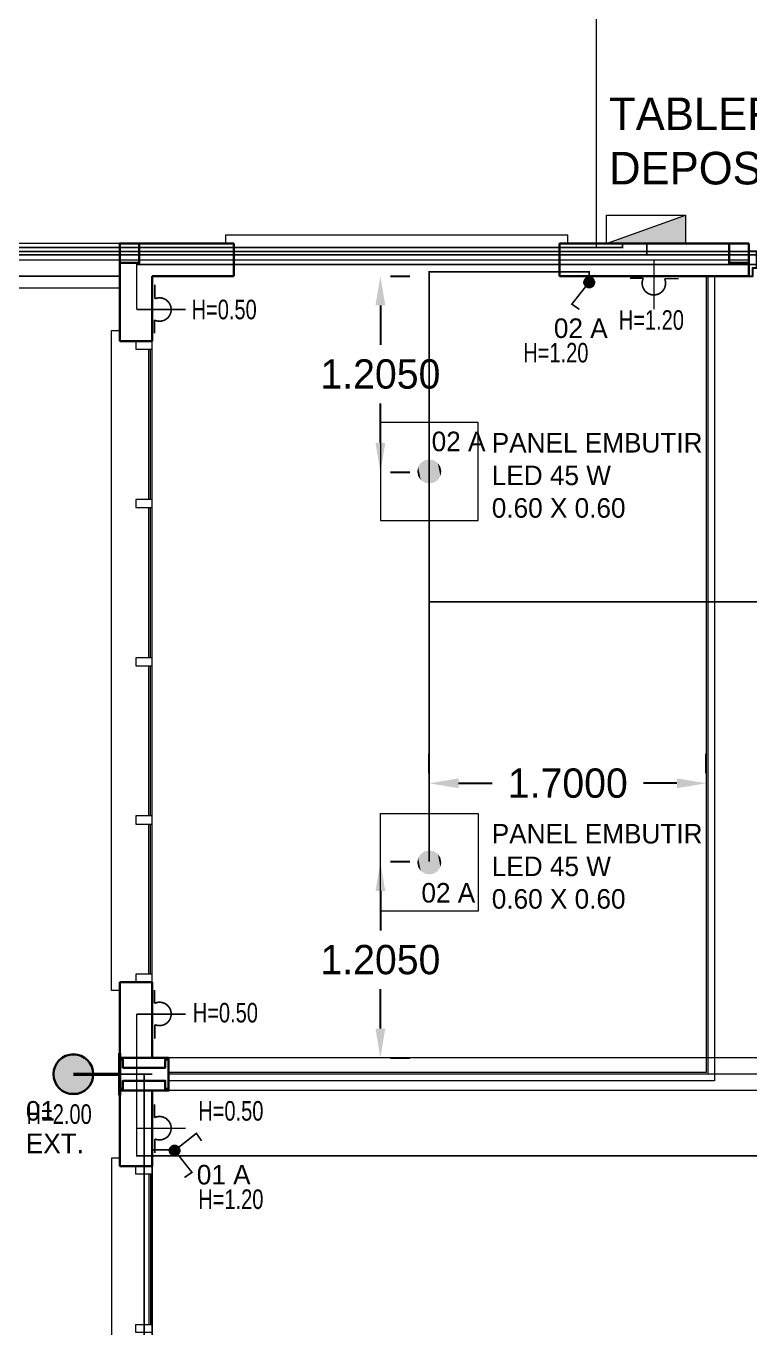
# Model space of a CAD drawing. Header units: millimetres. Extents: x 1972 to 5740, y 370 to 952.
# Drawn here: x 2705.89 to 2710.33, y 647.57 to 655.56 of the extents above; entities that cross this region are included whole.
import ezdxf

# ---------------------------------------------------------------- set-up
doc = ezdxf.new("R2010")
doc.units = ezdxf.units.MM
doc.header["$LTSCALE"] = 15
doc.linetypes.add('ACAD_ISO02W100', pattern=[15, 12, -3])
for name, color, linetype, lineweight in [('1 CIRCUITO  A  PB EXT', 11, 'Continuous', 30), ('1 CIRCUITO  D  INTERNO', 11, 'Continuous', 30), ('1 CIRCUITO T C', 11, 'Continuous', 30), ('1 ELECTRICIDAD', 11, 'Continuous', 9), ('ABERTURAS', 2, 'Continuous', 25), ('COTA', 5, 'Continuous', 20), ('cotas ROJAS', 5, 'Continuous', 13), ('MUROS', 1, 'Continuous', 30), ('SOMBRAS', 95, 'Continuous', 18)]:
    doc.layers.add(name, color=color, linetype=linetype, lineweight=lineweight)
doc.styles.add('texto', font='swisscl.ttf', dxfattribs={"height": 0.18})
doc.dimstyles.get("Standard").update_dxf_attribs({"dimtxt": 0.18, "dimasz": 0.18, "dimexe": 0.18, "dimexo": 0.0625, "dimgap": 0.09, "dimtad": 0, "dimtih": 1, "dimtoh": 1, "dimdec": 4, "dimzin": 0, "dimdsep": 46, "dimtxsty": 'Standard', "dimcen": 0.09, "dimadec": 0, "dimazin": 0, "dimtfac": 1, "dimtdec": 4, "dimtofl": 0, "dimtmove": 0, "dimatfit": 3, "dimfxl": 1, "dimtolj": 1, "dimtzin": 0, "dimarcsym": 0})

# ---------------------------------------------------------------- blocks, each defined once
blk = doc.blocks.new('*D152')
at = {"layer": 'Defpoints', "color": 0, "linetype": 'Continuous', "ltscale": 0.001, "transparency": 16777216}
for p in [(2708.3672, 650.9146), (2710.0672, 650.9146), (2710.0672, 650.9146)]:
    blk.add_point(p, dxfattribs=at)
at = {"layer": 'SOMBRAS', "color": 0, "linetype": 'Continuous', "lineweight": -2, "ltscale": 0.001, "transparency": 16777216}
for p, q in [((2708.3672, 650.9771), (2708.3672, 651.0946)), ((2710.0672, 650.9771), (2710.0672, 651.0946)), ((2708.5472, 650.9146), (2708.7522, 650.9146)), ((2709.8872, 650.9146), (2709.6822, 650.9146))]:
    blk.add_line(p, q, dxfattribs=at)
at = {"layer": 'SOMBRAS', "color": 0, "linetype": 'Continuous', "ltscale": 0.001, "transparency": 16777216}
for points in [[(2708.5472, 650.9446), (2708.5472, 650.8846), (2708.3672, 650.9146)], [(2709.8872, 650.9446), (2709.8872, 650.8846), (2710.0672, 650.9146)]]:
    blk.add_solid(points, dxfattribs=at)
at = {"layer": 'SOMBRAS', "color": 0, "linetype": 'Continuous', "ltscale": 0.001, "transparency": 16777216, "insert": (2709.2172, 650.9146), "char_height": 0.18, "attachment_point": 5}
blk.add_mtext('\\A1;1.7000', dxfattribs=at)
blk = doc.blocks.new('*D153')
at = {"layer": 'Defpoints', "color": 0, "linetype": 'Continuous', "ltscale": 0.001, "transparency": 16777216}
for p in [(2708.0672, 654.0287), (2708.0672, 654.0287), (2708.0672, 652.8237)]:
    blk.add_point(p, dxfattribs=at)
at = {"layer": 'SOMBRAS', "color": 0, "linetype": 'Continuous', "lineweight": -2, "ltscale": 0.001, "transparency": 16777216}
for p, q in [((2708.1297, 654.0287), (2708.2472, 654.0287)), ((2708.0672, 653.8487), (2708.0672, 653.6062)), ((2708.0672, 653.0037), (2708.0672, 653.2462)), ((2708.1297, 652.8237), (2708.2472, 652.8237))]:
    blk.add_line(p, q, dxfattribs=at)
at = {"layer": 'SOMBRAS', "color": 0, "linetype": 'Continuous', "ltscale": 0.001, "transparency": 16777216}
for points in [[(2708.0372, 653.8487), (2708.0972, 653.8487), (2708.0672, 654.0287)], [(2708.0372, 653.0037), (2708.0972, 653.0037), (2708.0672, 652.8237)]]:
    blk.add_solid(points, dxfattribs=at)
at = {"layer": 'SOMBRAS', "color": 0, "linetype": 'Continuous', "ltscale": 0.001, "transparency": 16777216, "insert": (2708.0672, 653.4262), "char_height": 0.18, "attachment_point": 5}
blk.add_mtext('\\A1;1.2050', dxfattribs=at)
blk = doc.blocks.new('*D154')
at = {"layer": 'Defpoints', "color": 0, "linetype": 'Continuous', "ltscale": 0.001, "transparency": 16777216}
for p in [(2708.0672, 650.4337), (2708.0672, 649.2287), (2708.0672, 649.2287)]:
    blk.add_point(p, dxfattribs=at)
at = {"layer": 'SOMBRAS', "color": 0, "linetype": 'Continuous', "lineweight": -2, "ltscale": 0.001, "transparency": 16777216}
for p, q in [((2708.1297, 650.4337), (2708.2472, 650.4337)), ((2708.0672, 650.2537), (2708.0672, 650.0112)), ((2708.0672, 649.4087), (2708.0672, 649.6512)), ((2708.1297, 649.2287), (2708.2472, 649.2287))]:
    blk.add_line(p, q, dxfattribs=at)
at = {"layer": 'SOMBRAS', "color": 0, "linetype": 'Continuous', "ltscale": 0.001, "transparency": 16777216}
for points in [[(2708.0372, 650.2537), (2708.0972, 650.2537), (2708.0672, 650.4337)], [(2708.0372, 649.4087), (2708.0972, 649.4087), (2708.0672, 649.2287)]]:
    blk.add_solid(points, dxfattribs=at)
at = {"layer": 'SOMBRAS', "color": 0, "linetype": 'Continuous', "ltscale": 0.001, "transparency": 16777216, "insert": (2708.0672, 649.8312), "char_height": 0.18, "attachment_point": 5}
blk.add_mtext('\\A1;1.2050', dxfattribs=at)

msp = doc.modelspace()

# ---------------------------------------------------------------- hatches: boundary and pattern name
at = {"layer": 'SOMBRAS'}
for points in [[(2709.45415, 654.22868), (2709.94026, 654.22868), (2709.94026, 654.40253)], [(2709.45415, 654.22839), (2709.94026, 654.22839), (2709.94026, 654.40223)]]:
    msp.add_hatch(color=256, dxfattribs=at).paths.add_polyline_path(points)

# ---------------------------------------------------------------- linework, layer by layer
at = {"layer": '1 CIRCUITO  A  PB EXT', "ltscale": 0.5, "const_width": 0.01}
for points in [[(2694.46719, 676.63148), (2694.51719, 676.63148), (2694.51719, 654.15868), (2694.51719, 654.15868), (2694.51719, 654.15868), (2709.70214, 654.15868), (2709.70214, 654.22868)], [(2714.46719, 676.63148), (2714.41719, 676.63148), (2714.41719, 654.15868), (2714.41719, 654.15868), (2714.41719, 654.15868), (2699.23223, 654.15868), (2699.23223, 654.22868)], [(2706.46719, 649.12868), (2706.51719, 649.12868), (2706.66719, 649.12868), (2706.61719, 649.12868), (2706.61719, 644.20868), (2706.61719, 644.18368), (2714.09305, 644.18368), (2714.14305, 644.18368), (2714.14305, 644.20868)]]:
    msp.add_lwpolyline(points, dxfattribs=at)
at = {"layer": '1 CIRCUITO  A  PB EXT', "const_width": 0.02012}
for points in [[(2706.46719, 649.12868), (2706.46719, 649.2586)], [(2706.18325, 649.12868), (2706.46719, 649.12868)], [(2706.46719, 649.12868), (2706.46719, 648.99876)]]:
    msp.add_lwpolyline(points, dxfattribs=at)
at = {"layer": '1 CIRCUITO  A  PB EXT'}
msp.add_circle((2706.18325, 649.12868), 0.12229, dxfattribs=at)
for points in [[(2706.07027, 649.17548), (2706.26972, 649.21515), (2706.09678, 649.21515)], [(2706.26972, 649.21515), (2706.07027, 649.17548), (2706.29623, 649.17548)], [(2706.09678, 649.21515), (2706.23005, 649.24166), (2706.13645, 649.24166)], [(2706.23005, 649.24166), (2706.09678, 649.21515), (2706.26972, 649.21515)], [(2706.18325, 649.25097), (2706.13645, 649.24166), (2706.23005, 649.24166)], [(2706.06096, 649.12868), (2706.29623, 649.17548), (2706.07027, 649.17548)], [(2706.29623, 649.17548), (2706.06096, 649.12868), (2706.30554, 649.12868)], [(2706.07027, 649.08188), (2706.30554, 649.12868), (2706.06096, 649.12868)], [(2706.30554, 649.12868), (2706.07027, 649.08188), (2706.29623, 649.08188)], [(2706.09678, 649.04221), (2706.29623, 649.08188), (2706.07027, 649.08188)], [(2706.29623, 649.08188), (2706.09678, 649.04221), (2706.26972, 649.04221)], [(2706.13645, 649.0157), (2706.26972, 649.04221), (2706.09678, 649.04221)], [(2706.26972, 649.04221), (2706.13645, 649.0157), (2706.23005, 649.0157)], [(2706.18325, 649.00639), (2706.23005, 649.0157), (2706.13645, 649.0157)]]:
    msp.add_solid(points, dxfattribs=at)
at = {"layer": '1 CIRCUITO  D  INTERNO', "linetype": 'ACAD_ISO02W100', "ltscale": 0.01, "const_width": 0.01}
for points in [[(2699.54219, 676.62868), (2699.54219, 654.22868), (2699.54219, 654.20368), (2709.45356, 654.20368), (2709.55356, 654.20368), (2709.55356, 654.22868)], [(2709.39219, 676.62868), (2709.39219, 654.20368)], [(2708.36719, 652.81718), (2708.36719, 654.02868), (2708.36719, 654.05368), (2709.34851, 654.05368), (2709.34851, 653.98969)], [(2709.34754, 653.98978), (2709.242, 653.85618), (2709.28776, 653.82405)], [(2708.36719, 650.43366), (2708.36719, 652.81718)], [(2712.81719, 652.02868), (2708.36719, 652.02868)], [(2706.80407, 648.66014), (2706.93766, 648.76568), (2706.96979, 648.71992)], [(2709.20052, 646.62368), (2706.66718, 646.62309), (2706.66719, 648.56439), (2706.66719, 648.66439), (2706.80174, 648.66439)], [(2706.80504, 648.66022), (2706.91058, 648.52663), (2706.86482, 648.4945)]]:
    msp.add_lwpolyline(points, dxfattribs=at)
at = {"layer": '1 CIRCUITO  D  INTERNO', "linetype": 'ACAD_ISO02W100', "ltscale": 0.01}
for centre in [(2709.34851, 653.98969), (2706.80407, 648.66014)]:
    msp.add_circle(centre, 0.03018, dxfattribs=at)
for points in [[(2709.31905, 653.99623), (2709.35376, 653.95997), (2709.31879, 653.98445)], [(2709.32379, 654.00701), (2709.36473, 653.96424), (2709.31905, 653.99623)], [(2709.35376, 653.95997), (2709.31905, 653.99623), (2709.36473, 653.96424)], [(2709.3323, 654.01515), (2709.37324, 653.97238), (2709.32379, 654.00701)], [(2709.36473, 653.96424), (2709.32379, 654.00701), (2709.37324, 653.97238)], [(2709.34327, 654.01942), (2709.37798, 653.98316), (2709.3323, 654.01515)], [(2709.37324, 653.97238), (2709.3323, 654.01515), (2709.37798, 653.98316)], [(2709.37798, 653.98316), (2709.34327, 654.01942), (2709.37824, 653.99494)], [(2709.35505, 654.01916), (2709.37824, 653.99494), (2709.34327, 654.01942)], [(2709.31879, 653.98445), (2709.34198, 653.96023), (2709.32306, 653.97348)], [(2709.34198, 653.96023), (2709.31879, 653.98445), (2709.35376, 653.95997)], [(2709.3312, 653.96497), (2709.32306, 653.97348), (2709.34198, 653.96023)], [(2708.29896, 652.85694), (2708.31497, 652.77646), (2708.31497, 652.8809)], [(2708.31497, 652.8809), (2708.33893, 652.76046), (2708.33893, 652.8969)], [(2708.33893, 652.76046), (2708.31497, 652.8809), (2708.31497, 652.77646)], [(2708.33893, 652.8969), (2708.36719, 652.75483), (2708.36719, 652.90253)], [(2708.36719, 652.75483), (2708.33893, 652.8969), (2708.33893, 652.76046)], [(2708.39544, 652.76046), (2708.36719, 652.90253), (2708.36719, 652.75483)], [(2708.36719, 652.90253), (2708.39544, 652.76046), (2708.39544, 652.8969)], [(2708.4194, 652.77646), (2708.39544, 652.8969), (2708.39544, 652.76046)], [(2708.39544, 652.8969), (2708.4194, 652.77646), (2708.4194, 652.8809)], [(2708.43541, 652.80042), (2708.4194, 652.8809), (2708.4194, 652.77646)], [(2708.4194, 652.8809), (2708.43541, 652.80042), (2708.43541, 652.85694)], [(2708.29334, 652.82868), (2708.29896, 652.80042), (2708.29896, 652.85694)], [(2708.31497, 652.77646), (2708.29896, 652.85694), (2708.29896, 652.80042)], [(2708.44103, 652.82868), (2708.43541, 652.85694), (2708.43541, 652.80042)], [(2708.29896, 650.45694), (2708.31497, 650.37646), (2708.31497, 650.4809)], [(2708.31497, 650.4809), (2708.33893, 650.36046), (2708.33893, 650.4969)], [(2708.33893, 650.36046), (2708.31497, 650.4809), (2708.31497, 650.37646)], [(2708.33893, 650.4969), (2708.36719, 650.35483), (2708.36719, 650.50253)], [(2708.36719, 650.35483), (2708.33893, 650.4969), (2708.33893, 650.36046)], [(2708.39544, 650.36046), (2708.36719, 650.50253), (2708.36719, 650.35483)], [(2708.36719, 650.50253), (2708.39544, 650.36046), (2708.39544, 650.4969)], [(2708.4194, 650.37646), (2708.39544, 650.4969), (2708.39544, 650.36046)], [(2708.39544, 650.4969), (2708.4194, 650.37646), (2708.4194, 650.4809)], [(2708.43541, 650.40042), (2708.4194, 650.4809), (2708.4194, 650.37646)], [(2708.4194, 650.4809), (2708.43541, 650.40042), (2708.43541, 650.45694)], [(2708.29334, 650.42868), (2708.29896, 650.40042), (2708.29896, 650.45694)], [(2708.31497, 650.37646), (2708.29896, 650.45694), (2708.29896, 650.40042)], [(2708.44103, 650.42868), (2708.43541, 650.45694), (2708.43541, 650.40042)], [(2706.7746, 648.65361), (2706.80931, 648.68986), (2706.77434, 648.66538)], [(2706.79753, 648.68961), (2706.77434, 648.66538), (2706.80931, 648.68986)], [(2706.77434, 648.66538), (2706.79753, 648.68961), (2706.77861, 648.67636)], [(2706.80931, 648.68986), (2706.7746, 648.65361), (2706.82028, 648.6856)], [(2706.77934, 648.64283), (2706.82028, 648.6856), (2706.7746, 648.65361)], [(2706.78676, 648.68486), (2706.77861, 648.67636), (2706.79753, 648.68961)], [(2706.82028, 648.6856), (2706.77934, 648.64283), (2706.82879, 648.67745)], [(2706.78785, 648.63469), (2706.82879, 648.67745), (2706.77934, 648.64283)], [(2706.82879, 648.67745), (2706.78785, 648.63469), (2706.83353, 648.66667)], [(2706.79883, 648.63042), (2706.83353, 648.66667), (2706.78785, 648.63469)], [(2706.83353, 648.66667), (2706.79883, 648.63042), (2706.83379, 648.6549)], [(2706.8106, 648.63068), (2706.83379, 648.6549), (2706.79883, 648.63042)], [(2706.83379, 648.6549), (2706.8106, 648.63068), (2706.82952, 648.64393)], [(2706.82138, 648.63542), (2706.82952, 648.64393), (2706.8106, 648.63068)]]:
    msp.add_solid(points, dxfattribs=at)
at = {"layer": '1 CIRCUITO T C', "ltscale": 0.5, "const_width": 0.01}
for points in [[(2694.56719, 654.17868), (2709.84026, 654.17868), (2709.84026, 654.17868), (2714.36719, 654.17868)], [(2706.57146, 653.82374), (2706.57146, 654.09874), (2711.26719, 654.09874), (2714.36689, 654.09874), (2714.36689, 652.02868), (2714.36689, 652.02868)], [(2709.7461, 654.12441), (2709.7461, 654.12441), (2709.7461, 653.82441)], [(2706.57146, 653.82374), (2706.57146, 653.82374), (2706.87146, 653.82374)], [(2706.57146, 649.4979), (2706.57146, 649.4979), (2706.87146, 649.4979)], [(2712.42146, 648.62868), (2706.66719, 648.62868), (2706.57146, 648.62868), (2706.57146, 649.4979)], [(2706.57146, 648.79654), (2706.57146, 648.79654), (2706.87146, 648.79654)]]:
    msp.add_lwpolyline(points, dxfattribs=at)
for points in [[(2709.59832, 654.01579), (2709.68076, 654.01579, 1.5553671), (2709.8113, 654.01236), (2709.89717, 654.01236)], [(2706.68007, 653.67596), (2706.68007, 653.75841, 1.5553671), (2706.68351, 653.88894), (2706.68351, 653.97482)], [(2706.68007, 649.64568), (2706.68007, 649.56324, -1.5553671), (2706.68351, 649.43271), (2706.68351, 649.34683)], [(2706.68007, 648.94432), (2706.68007, 648.86187, -1.5553671), (2706.68351, 648.73134), (2706.68351, 648.64547)]]:
    msp.add_lwpolyline(points, format="xyb", dxfattribs=at)
at = {"layer": '1 ELECTRICIDAD', "linetype": 'Continuous'}
for points in [[(2708.06719, 653.12868), (2708.06719, 652.72868), (2708.06719, 652.52868), (2708.66719, 652.52868), (2708.66719, 653.12868), (2708.06719, 653.12868)], [(2708.06719, 650.12868), (2708.06719, 650.52868), (2708.06719, 650.72868), (2708.66719, 650.72868), (2708.66719, 650.12868), (2708.06719, 650.12868)]]:
    msp.add_lwpolyline(points, dxfattribs=at)
at = {"layer": 'ABERTURAS', "linetype": 'Continuous', "ltscale": 0.001}
msp.add_lwpolyline([(2710.32719, 654.02868), (2710.35219, 654.02868), (2710.35219, 654.07868), (2710.37719, 654.07868), (2710.37719, 654.17868), (2710.32719, 654.17868), (2710.32719, 654.02868)], dxfattribs=at)
at = {"layer": 'MUROS', "linetype": 'Continuous', "ltscale": 0.001}
for p, q in [((2707.16722, 654.22868), (2706.46719, 654.22868)), ((2706.46719, 654.02868), (2706.46719, 654.22868)), ((2710.22719, 654.22868), (2709.16722, 654.22868)), ((2706.46719, 653.62868), (2706.46719, 654.02868)), ((2707.16722, 654.02868), (2706.66719, 654.02868)), ((2710.32719, 654.02868), (2709.16722, 654.02868)), ((2706.46719, 648.56439), (2706.46719, 649.69297))]:
    msp.add_line(p, q, dxfattribs=at)
for points in [[(2706.58719, 654.22868), (2706.58719, 654.10868), (2706.46719, 654.10868), (2706.46719, 654.22868)], [(2710.32719, 654.22868), (2710.32719, 654.10868), (2710.20719, 654.10868), (2710.20719, 654.22868)], [(2706.76719, 649.22868), (2706.46719, 649.22868), (2706.46719, 649.02868), (2706.76719, 649.02868)], [(2706.46719, 649.21868), (2706.46719, 649.03868), (2706.48719, 649.03868), (2706.48719, 649.08868), (2706.74719, 649.08868), (2706.74719, 649.03868), (2706.76719, 649.03868), (2706.76719, 649.21868), (2706.74719, 649.21868), (2706.74719, 649.16868), (2706.48719, 649.16868), (2706.48719, 649.21868), (2706.46719, 649.21868)]]:
    msp.add_lwpolyline(points, close=True, dxfattribs=at)
for points in [[(2707.16722, 654.02868), (2707.16722, 654.22868)], [(2709.16722, 654.02868), (2709.16722, 654.22868)], [(2710.32719, 654.02868), (2710.32719, 654.22868)], [(2706.66719, 653.62868), (2706.66719, 654.02868)], [(2706.66719, 653.62868), (2706.46719, 653.62868)], [(2706.66719, 649.69297), (2706.46719, 649.69297)], [(2706.66719, 649.22868), (2706.66719, 649.22868), (2706.66719, 649.69297)], [(2706.66719, 649.02868), (2706.66719, 649.02868), (2706.66719, 648.56439)], [(2706.66719, 648.56439), (2706.46719, 648.56439)]]:
    msp.add_lwpolyline(points, dxfattribs=at)
at = {"layer": 'SOMBRAS'}
for p, q in [((2709.45415, 654.22868), (2709.94026, 654.40253)), ((2709.45415, 654.22839), (2709.94026, 654.40223))]:
    msp.add_line(p, q, dxfattribs=at)
at = {"layer": 'SOMBRAS', "linetype": 'ACAD_ISO02W100', "ltscale": 20}
for p, q in [((2694.46719, 654.12868), (2710.32719, 654.12868)), ((2700.66719, 654.02868), (2706.46719, 654.02868))]:
    msp.add_line(p, q, dxfattribs=at)
at = {"layer": 'SOMBRAS'}
for points in [[(2709.94026, 654.22868), (2709.45415, 654.22868), (2709.45415, 654.40253), (2709.94026, 654.40253)], [(2709.94026, 654.22839), (2709.45415, 654.22839), (2709.45415, 654.40223), (2709.94026, 654.40223)]]:
    msp.add_lwpolyline(points, close=True, dxfattribs=at)
at = {"layer": 'SOMBRAS', "linetype": 'Continuous', "ltscale": 0.001}
for points in [[(2709.16722, 654.22868), (2709.21722, 654.22868), (2709.21722, 654.27868), (2707.11722, 654.27868), (2707.11722, 654.22868), (2707.16722, 654.22868)], [(2706.46719, 654.22868), (2700.66719, 654.22868)], [(2706.46719, 654.02868), (2700.66719, 654.02868)], [(2710.11719, 654.02868), (2710.11719, 649.08868), (2706.76719, 649.08868)], [(2710.07719, 654.02868), (2710.07719, 649.12868), (2706.76719, 649.12868)], [(2710.06719, 654.02868), (2710.06719, 649.13868), (2706.76719, 649.13868)], [(2706.46719, 649.69297), (2706.46719, 649.64297), (2706.41719, 649.64297), (2706.41719, 653.64507), (2706.41719, 653.69507), (2706.46719, 653.69507), (2706.46719, 653.62868)], [(2706.66719, 653.62868), (2706.56719, 653.62868), (2706.56719, 653.57868), (2706.66719, 653.57868), (2706.66719, 653.62868)], [(2706.64719, 652.65725), (2706.64719, 653.57868)], [(2706.65719, 652.65725), (2706.65719, 653.57868)], [(2706.66719, 652.65725), (2706.66719, 653.57868)], [(2706.66719, 652.65725), (2706.56719, 652.65725), (2706.56719, 652.60725), (2706.66719, 652.60725), (2706.66719, 652.65725)], [(2706.66719, 652.65725), (2706.56719, 652.65725), (2706.56719, 652.60725), (2706.66719, 652.60725), (2706.66719, 652.65725)], [(2706.66719, 652.65725), (2706.56719, 652.65725), (2706.56719, 652.60725), (2706.66719, 652.60725), (2706.66719, 652.65725)], [(2706.66719, 652.65725), (2706.56719, 652.65725), (2706.56719, 652.60725), (2706.66719, 652.60725), (2706.66719, 652.65725)], [(2706.64719, 651.68582), (2706.64719, 652.60725)], [(2706.65719, 651.68582), (2706.65719, 652.60725)], [(2706.66719, 651.63582), (2706.66719, 652.60725)], [(2706.66719, 651.68582), (2706.56719, 651.68582), (2706.56719, 651.63582), (2706.66719, 651.63582), (2706.66719, 651.68582)], [(2706.66719, 651.68582), (2706.56719, 651.68582), (2706.56719, 651.63582), (2706.66719, 651.63582), (2706.66719, 651.68582)], [(2706.64719, 650.71439), (2706.64719, 651.63582)], [(2706.65719, 650.71439), (2706.65719, 651.63582)], [(2706.66719, 650.66439), (2706.66719, 651.63582)], [(2706.66719, 650.71439), (2706.56719, 650.71439), (2706.56719, 650.66439), (2706.66719, 650.66439), (2706.66719, 650.71439)], [(2706.66719, 650.71439), (2706.56719, 650.71439), (2706.56719, 650.66439), (2706.66719, 650.66439), (2706.66719, 650.71439)], [(2706.64719, 649.74297), (2706.64719, 650.66439)], [(2706.65719, 649.74297), (2706.65719, 650.66439)], [(2706.66719, 649.69297), (2706.66719, 650.66439)], [(2706.66719, 649.74297), (2706.56719, 649.74297), (2706.56719, 649.69297), (2706.66719, 649.69297), (2706.66719, 649.74297)], [(2706.74719, 649.08868), (2706.61719, 649.08868)], [(2706.46719, 648.56439), (2706.46719, 648.61439), (2706.41719, 648.61439), (2706.41719, 644.61229), (2706.41719, 644.56229), (2706.46719, 644.56229), (2706.46719, 644.62868)], [(2706.66719, 648.51439), (2706.56719, 648.51439), (2706.56719, 648.56439), (2706.66719, 648.56439), (2706.66719, 648.51439)], [(2706.66719, 648.56439), (2706.66719, 647.59297)], [(2706.64719, 648.51439), (2706.64719, 647.59297)], [(2706.65719, 648.51439), (2706.65719, 647.59297)], [(2706.66719, 647.54297), (2706.56719, 647.54297), (2706.56719, 647.59297), (2706.66719, 647.59297), (2706.66719, 647.54297)], [(2706.66719, 647.54297), (2706.56719, 647.54297), (2706.56719, 647.59297), (2706.66719, 647.59297), (2706.66719, 647.54297)]]:
    msp.add_lwpolyline(points, dxfattribs=at)
at = {"layer": 'SOMBRAS', "linetype": 'ACAD_ISO02W100', "ltscale": 20}
for points in [[(2706.46719, 653.95368), (2702.46719, 653.95368)], [(2714.16719, 649.22868), (2706.76719, 649.22868)], [(2714.16719, 649.12868), (2706.76719, 649.12868)], [(2714.16719, 649.02868), (2706.76719, 649.02868)]]:
    msp.add_lwpolyline(points, dxfattribs=at)

# ---------------------------------------------------------------- texts
at = {"layer": 'COTA', "linetype": 'Continuous', "ltscale": 0.01, "char_height": 0.12, "attachment_point": 7}
for s, insert, width in [('02 A', (2709.13179, 653.64658), 0.4711708), ('02 A', (2708.38182, 652.9517, 0.025), 0.4711708), ('PANEL EMBUTIR\\PLED 45 W \\P0.60 X 0.60', (2708.75065, 652.54335, 0.05), 1.7757455), ('PANEL EMBUTIR\\PLED 45 W \\P0.60 X 0.60', (2708.75065, 650.14335, 0.05), 1.7757455), ('02 A', (2708.31891, 650.18075, 0.025), 0.4711708), ('01 EXT.', (2705.89143, 648.64395, 0.025), 0.4711708), ('01 A', (2706.9405, 648.45038), 0.4711708)]:
    msp.add_mtext(s, dxfattribs=dict(at, insert=insert, width=width))
at = {"layer": 'cotas ROJAS', "char_height": 0.12, "width": 1.5078199, "attachment_point": 1, "style": 'texto'}
for s, insert in [('H=0.50', (2706.90819, 653.8831)), ('H=1.20', (2709.52968, 653.81888)), ('H=1.20', (2708.94368, 653.61789)), ('H=0.50', (2706.91557, 649.56659)), ('H=0.50', (2706.94935, 648.96391)), ('H=2.00', (2705.89588, 648.94376)), ('H=1.20', (2706.94935, 648.42154))]:
    msp.add_mtext(s, dxfattribs=dict(at, insert=insert))
at = {"layer": 'SOMBRAS', "insert": (2709.47074, 655.12433), "char_height": 0.2, "width": 3.3777443, "attachment_point": 1}
msp.add_mtext('TABLERO \\PDEPOSITO', dxfattribs=at)

# ---------------------------------------------------------------- dimensions: what is measured, and where the dimension line sits
at = {"layer": 'SOMBRAS', "linetype": 'Continuous', "ltscale": 0.001}
for p1, p2, picture, middle in [((2708.06719, 652.8237), (2708.06719, 654.02868), '*D153', (2708.06719, 653.42619)), ((2708.36719, 650.91461), (2710.06719, 650.91461), '*D152', (2709.21719, 650.91461)), ((2708.06719, 650.43366), (2708.06719, 649.22868), '*D154', (2708.06719, 649.83117))]:
    dim = msp.add_aligned_dim(p1=p1, p2=p2, distance=0, dimstyle='Standard', override={"dimscale": 1}, dxfattribs=at)
    dim.commit()
    dim.dimension.update_dxf_attribs({"geometry": picture, "text_midpoint": middle})

doc.saveas('drawing.dxf')
